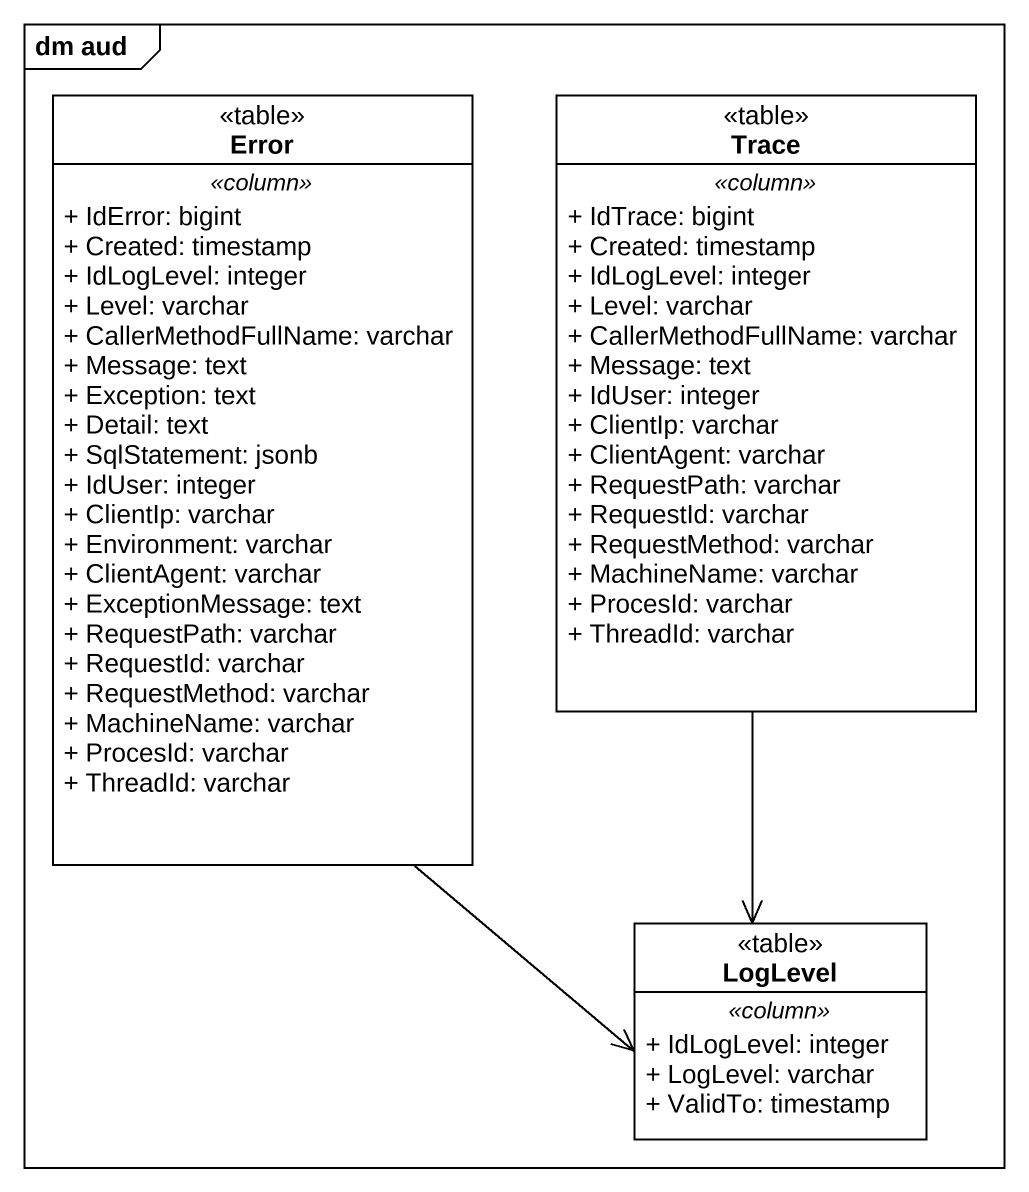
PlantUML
@startuml
mainframe dm aud
hide circle
hide empty members
skinparam classAttributeIconSize 0
class Error <<table>> {
  .. <<column>> ..
  + IdError: bigint
  + Created: timestamp
  + IdLogLevel: integer
  + Level: varchar
  + CallerMethodFullName: varchar
  + Message: text
  + Exception: text
  + Detail: text
  + SqlStatement: jsonb
  + IdUser: integer
  + ClientIp: varchar
  + Environment: varchar
  + ClientAgent: varchar
  + ExceptionMessage: text
  + RequestPath: varchar
  + RequestId: varchar
  + RequestMethod: varchar
  + MachineName: varchar
  + ProcesId: varchar
  + ThreadId: varchar
}
class Trace <<table>> {
  .. <<column>> ..
  + IdTrace: bigint
  + Created: timestamp
  + IdLogLevel: integer
  + Level: varchar
  + CallerMethodFullName: varchar
  + Message: text
  + IdUser: integer
  + ClientIp: varchar
  + ClientAgent: varchar
  + RequestPath: varchar
  + RequestId: varchar
  + RequestMethod: varchar
  + MachineName: varchar
  + ProcesId: varchar
  + ThreadId: varchar
}
class LogLevel <<table>> {
  .. <<column>> ..
  + IdLogLevel: integer
  + LogLevel: varchar
  + ValidTo: timestamp
}
Error --> LogLevel
Trace --> LogLevel
@enduml
